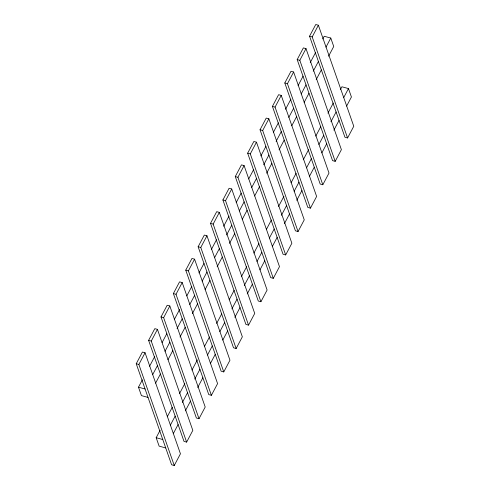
<?xml version="1.0" encoding="UTF-8"?>
<svg xmlns="http://www.w3.org/2000/svg" width="490" height="490" viewBox="0 0 490 490"><rect width="100%" height="100%" fill="white"/><g stroke="black" fill="none" stroke-linecap="round" stroke-linejoin="round"><path stroke-width="0.73" d="M136.232 363.739L142.425 352.041L145.058 352.763L180.443 453.801L174.25 465.5L171.616 464.777L136.232 363.739L138.866 364.462L174.25 465.5M148.611 340.342L154.803 328.649L157.437 329.366L192.821 430.404L186.629 442.103L183.995 441.38L148.611 340.342L151.251 341.065L186.629 442.103M160.996 316.95L167.182 305.252L169.822 305.974L205.2 407.012L199.014 418.711L196.374 417.988L160.996 316.95L163.629 317.673L199.014 418.711M173.374 293.553L179.561 281.854L182.2 282.577L217.585 383.615L211.392 395.314L208.758 394.591L173.374 293.553L176.008 294.276L211.392 395.314M185.753 270.155L191.945 258.457L194.579 259.179L229.963 360.217L223.771 371.916L221.137 371.193L185.753 270.155L188.393 270.878L223.771 371.916M198.132 246.758L204.324 235.065L206.964 235.782L242.342 336.82L236.156 348.519L233.516 347.796L198.132 246.758L200.771 247.481L236.156 348.519M210.516 223.367L216.703 211.668L219.342 212.391L254.727 313.429L248.534 325.127L245.9 324.405L210.516 223.367L213.15 224.089L248.534 325.127M222.895 199.969L229.087 188.27L231.721 188.993L267.105 290.031L260.913 301.73L258.279 301.007L222.895 199.969L225.529 200.692L260.913 301.73M235.274 176.571L241.466 164.873L244.1 165.596L279.484 266.634L273.298 278.332L270.658 277.61L235.274 176.571L237.913 177.294L273.298 278.332M247.658 153.18L253.845 141.481L256.484 142.204L291.868 243.242L285.676 254.935L283.036 254.218L247.658 153.18L250.292 153.897L285.676 254.935M260.037 129.783L266.229 118.084L268.863 118.807L304.247 219.845L298.055 231.543L295.421 230.821L260.037 129.783L262.671 130.505L298.055 231.543M272.416 106.385L278.608 94.686L281.242 95.409L316.626 196.447L310.44 208.146L307.8 207.423L272.416 106.385L275.055 107.108L310.44 208.146M284.8 82.988L290.987 71.289L293.626 72.012L329.004 173.05L322.818 184.748L320.178 184.026L284.8 82.988L287.434 83.71L322.818 184.748M297.179 59.596L303.371 47.898L306.005 48.62L341.389 149.658L335.197 161.351L332.563 160.634L297.179 59.596L299.813 60.313L335.197 161.351M309.558 36.199L315.75 24.5L318.384 25.223L353.768 126.261L347.575 137.96L344.942 137.237L309.558 36.199L312.197 36.922L347.575 137.96M138.866 364.462L145.058 352.763M151.251 341.065L157.437 329.366M163.629 317.673L169.822 305.974M176.008 294.276L182.2 282.577M188.393 270.878L194.579 259.179M200.771 247.481L206.964 235.782M213.15 224.089L219.342 212.391M225.529 200.692L231.721 188.993M237.913 177.294L244.1 165.596M250.292 153.897L256.484 142.204M262.671 130.505L268.863 118.807M275.055 107.108L281.242 95.409M287.434 83.71L293.626 72.012M299.813 60.313L306.005 48.62M312.197 36.922L318.384 25.223M148.029 397.421L141.432 395.614L138.486 387.192L142.425 379.756M149.579 366.232L154.589 356.769M162.104 342.565L166.753 333.776M174.268 319.578L179.634 309.435M186.794 295.911L191.804 286.442M198.958 272.918L203.969 263.455M211.484 249.251L216.488 239.788M223.648 226.264L229.014 216.121M236.174 202.597L241.178 193.133M248.693 178.93L253.704 169.467M260.858 155.942L265.868 146.473M273.383 132.276L278.394 122.806M285.548 109.282L290.919 99.139M298.073 85.615L303.083 76.152M310.237 62.628L315.609 52.485M322.763 38.961L324.196 36.254L330.787 38.061L333.733 46.483L328.576 56.227M152.641 374.703L157.455 365.601M165.026 351.305L169.84 342.21M177.061 328.557L182.219 318.812M189.783 304.517L194.597 295.415M202.168 281.119L206.982 272.017M214.547 257.722L219.361 248.626M226.582 234.98L231.739 225.229M239.31 210.933L244.124 201.831M251.689 187.535L256.503 178.44M263.724 164.787L268.881 155.042M276.103 141.396L281.26 131.645M288.831 117.349L293.645 108.247M301.209 93.951L306.023 84.856M313.245 71.203L318.402 61.458M325.973 47.163L330.787 38.061M155.593 383.125L160.408 374.023M167.972 359.727L172.786 350.626M180.008 336.979L185.165 327.234M192.392 313.582L197.55 303.837M205.114 289.541L209.928 280.439M217.15 266.793L222.307 257.042M229.528 243.395L234.692 233.65M242.256 219.349L247.07 210.253M254.635 195.957L259.449 186.855M266.67 173.209L271.834 163.458M279.055 149.811L284.212 140.067M291.777 125.765L296.591 116.669M304.155 102.373L308.97 93.272M316.197 79.625L321.354 69.88M165.718 447.94L159.128 446.133L156.175 437.711L160.114 430.275M167.268 416.751L172.278 407.288M179.438 393.764L184.804 383.621M191.958 370.097L197.329 359.954M204.483 346.43L209.493 336.961M216.647 323.437L221.658 313.974M229.173 299.77L234.183 290.307M241.337 276.783L246.709 266.64M253.863 253.116L258.873 243.653M266.389 229.449L271.393 219.986M278.553 206.462L283.918 196.319M291.078 182.794L296.082 173.325M303.243 159.801L308.608 149.658M315.762 136.134L320.772 126.671M327.933 113.147L333.298 103.004M340.452 89.48L341.885 86.773L348.476 88.58L351.422 97.002L346.608 106.097M170.336 425.222L175.15 416.12M182.372 402.474L187.529 392.729M194.75 379.076L199.908 369.331M207.478 355.036L212.293 345.934M219.857 331.638L224.671 322.536M231.893 308.89L237.05 299.145M244.271 285.499L249.435 275.748M256.999 261.452L261.813 252.35M269.378 238.054L274.192 228.959M281.413 215.306L286.577 205.561M294.141 191.265L298.955 182.164M306.519 167.868L311.334 158.766M318.898 144.47L323.712 135.375M330.94 121.722L336.097 111.977M343.662 97.681L348.476 88.58M173.282 433.644L178.097 424.542M185.318 410.896L190.481 401.145M197.703 387.498L202.86 377.753M210.424 363.451L215.239 354.356M222.803 340.06L227.617 330.958M234.845 317.312L240.002 307.561M247.223 293.914L252.381 284.169M259.945 269.868L264.759 260.772M272.33 246.476L277.144 237.374M284.365 223.728L289.523 213.977M296.744 200.33L301.901 190.586M309.472 176.284L314.286 167.188M321.85 152.892L326.665 143.791M333.886 130.144L339.043 120.399M138.486 387.192L145.077 388.999M156.175 437.711L162.772 439.518"/></g></svg>
